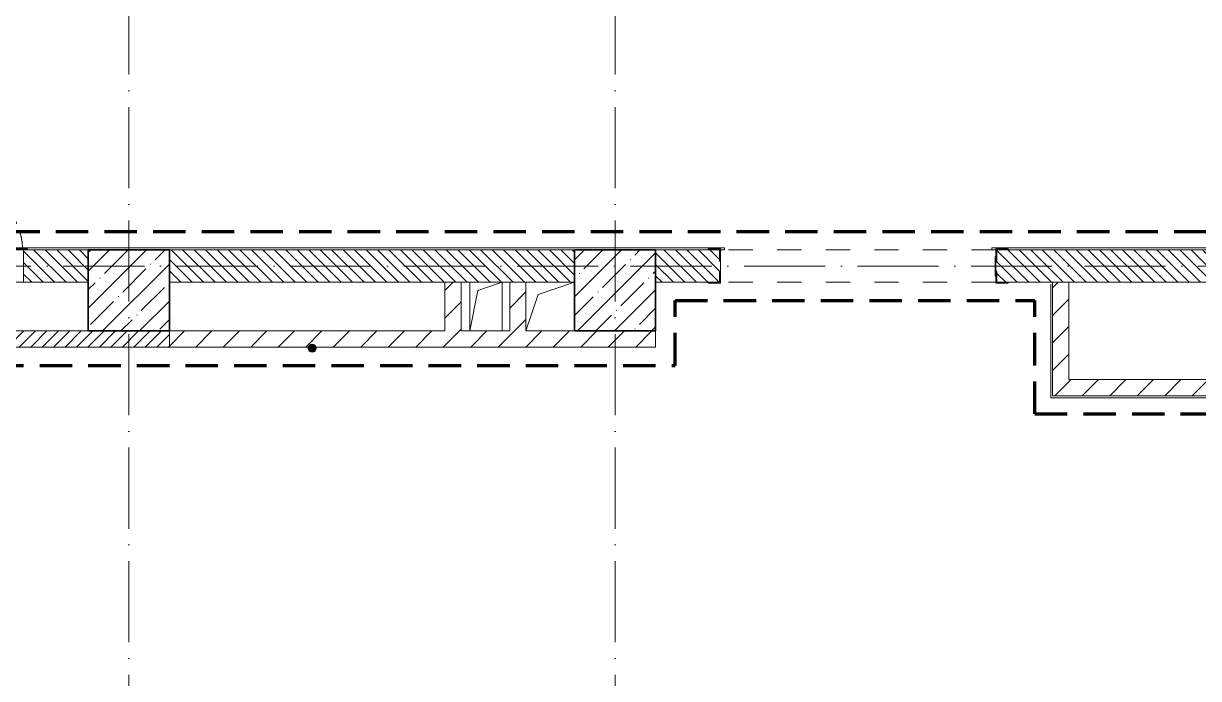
# Model space of a CAD drawing. Header units: millimetres. Extents: x -12989 to 629078, y -109036 to 555275.
# Drawn here: x 51230 to 58480, y -100958 to -96919 of the extents above; entities that cross this region are included whole.
import ezdxf

# ---------------------------------------------------------------- set-up
doc = ezdxf.new("R2010")
doc.units = ezdxf.units.MM
for name, pattern in [('200_ШТРИХ_ш1п0_6_', [160, 100, -60]), ('50_200_ШТРИХ_1Т_ш5_п1_п1_', [700, 500, -100, 0, -100]), ('Штрих короткий', [300, 150, -150]), ('Штриховая _2 мм - 1 мм_', [300, 200, -100])]:
    doc.linetypes.add(name, pattern=pattern)
for name, color, linetype, lineweight in [('4 -стяжа', 7, 'Continuous', 30), ('Марки стен', 7, 'Continuous', 9), ('Несущие колонны', 7, 'Continuous', 9), ('Несущие колонны-1', 7, 'Continuous', 35), ('Обобщенные модели', 7, 'Continuous', 9), ('Окна', 7, 'Continuous', 9), ('Оси-2', 7, '50_200_ШТРИХ_1Т_ш5_п1_п1_', 9), ('Открывание в плане-2', 7, '200_ШТРИХ_ш1п0_6_', 9), ('Перемычка-1', 7, 'Штрих короткий', 9), ('Стены-1', 7, 'Continuous', 13), ('Штриховка разреза-1', 7, 'Continuous', 9)]:
    doc.layers.add(name, color=color, linetype=linetype, lineweight=lineweight)
doc.layers.add('СТ-1_1', color=7, linetype='Штриховая _2 мм - 1 мм_', lineweight=90, true_color=0x888888)
doc.layers.get('4 -стяжа').off()
pattern_1 = [(45, (0, 0), (-84.85281, 84.85281), [])]
pattern_2 = [(135, (0, 0), (-35.35534, -35.35534), [])]

# ---------------------------------------------------------------- blocks, each defined once
blk = doc.blocks.new('ось2эт')
at = {"layer": 'Оси-2'}
for p, q in [((51879.9, -108435.9), (51879.9, -93480.6)), ((54879.9, -108435.9), (54879.9, -93480.6)), ((81379.9, -98415.3), (-12388.8, -98415.3))]:
    blk.add_line(p, q, dxfattribs=at)
blk = doc.blocks.new('BSC_Колонна _Прямоугольная - 500х500-V53-АИ2_02_План отделки стен 2-го этажа _Часть 2_')
at = {"layer": 'Несущие колонны'}
h = blk.add_hatch(dxfattribs=at)
h.set_pattern_fill('FP_61', color=256, style=0, pattern_type=2)
h.set_pattern_definition([(45, (-61950, -7650), (-114.04925, 114.04925), []), (45, (-61835.95, -7650), (-114.04925, 114.04925), [201.613, -40.323, 3.353, -36.97])])
h.paths.add_polyline_path([(-250, -250), (250, -250), (250, 250), (-250, 250)], flags=0)
at = {"layer": 'Несущие колонны-1'}
for p, q in [((250, 250), (-250, 250)), ((-250, 250), (-250, -250)), ((250, -250), (250, 250)), ((-250, -250), (250, -250))]:
    blk.add_line(p, q, dxfattribs=at)
blk = doc.blocks.new('BSC_Колонна _Прямоугольная - 500х500-V103-АИ2_02_План отделки стен 2-го этажа _Часть 2_')
at = {"layer": 'Несущие колонны'}
h = blk.add_hatch(dxfattribs=at)
h.set_pattern_fill('FP_102', color=256, style=0, pattern_type=2)
h.set_pattern_definition([(45, (-64950, -7650), (-114.04925, 114.04925), []), (45, (-64835.95, -7650), (-114.04925, 114.04925), [201.613, -40.323, 3.353, -36.97])])
h.paths.add_polyline_path([(-250, -250), (250, -250), (250, 250), (-250, 250)], flags=0)
at = {"layer": 'Несущие колонны-1'}
for p, q in [((250, 250), (-250, 250)), ((-250, 250), (-250, -250)), ((250, -250), (250, 250)), ((-250, -250), (250, -250))]:
    blk.add_line(p, q, dxfattribs=at)
blk = doc.blocks.new('Проем_Дверь_Прямоугольный - 1700х2400h_дверные проемы-28445702-АИ2_02_План отделки стен 2-го этажа _Часть 2_')
at = {"layer": 'Перемычка-1'}
for p, q in [((850, 100), (-850, 100)), ((850, -100), (-850, -100))]:
    blk.add_line(p, q, dxfattribs=at)
blk = doc.blocks.new('Фахверк_СКБ_Уголок - 200_3960-28268576-АИ2_02_План отделки стен 2-го этажа _Часть 2_')
at = {"layer": 'Обобщенные модели'}
for p, q in [((200, 156), (125, 156)), ((125, 156), (125, 81)), ((131, 81), (131, 150)), ((131, 150), (200, 150)), ((200, 150), (200, 156)), ((125, 81), (131, 81)), ((131, 19), (125, 19)), ((125, 19), (125, -56)), ((131, -50), (131, 19)), ((125, -56), (200, -56)), ((200, -50), (131, -50)), ((200, -56), (200, -50))]:
    blk.add_line(p, q, dxfattribs=at)
blk = doc.blocks.new('154_Стойка_СКБ_Уголок - СМ-2480_200-28346303-АИ2_02_План отделки стен 2-го этажа _Часть 2_')
at = {"layer": 'Обобщенные модели'}
for p, q in [((125, 156), (125, 81)), ((200, 156), (125, 156)), ((131, 81), (131, 150)), ((131, 150), (200, 150)), ((200, 150), (200, 156)), ((125, 81), (131, 81)), ((131, 19), (125, 19)), ((125, 19), (125, -56)), ((131, -50), (131, 19)), ((125, -56), (200, -56)), ((200, -50), (131, -50)), ((200, -56), (200, -50))]:
    blk.add_line(p, q, dxfattribs=at)
blk = doc.blocks.new('Стойка_Влож_Полоса боковая - Полоса-28213942-АИ2_02_План отделки стен 2-го этажа _Часть 2_')
at = {"layer": 'Обобщенные модели'}
for p, q in [((-5, 60), (0, 60)), ((-5, -60), (-5, 60)), ((0, 31), (0, -31)), ((0, -60), (-5, -60))]:
    blk.add_line(p, q, dxfattribs=at)
blk = doc.blocks.new('AR_Отверстие Ниша - Лючок-32403954-АИ2_02_План отделки стен 2-го этажа _Часть 2_')
at = {"layer": 'Окна'}
for p, q in [((200, 100), (-200, 100)), ((-200, 100), (-200, -100)), ((200, -100), (200, 100)), ((-200, -100), (200, -100))]:
    blk.add_line(p, q, dxfattribs=at)
blk = doc.blocks.new('Л_Общий_Лючок - Лючок-V186-АИ2_02_План отделки стен 2-го этажа _Часть 2_')
at = {"layer": 'Окна'}
for p, q in [((424, 6), (-24, 6)), ((-24, 6), (-24, 0)), ((-24, 0), (0, 0)), ((400, 0), (424, 0)), ((424, 6), (424, 0))]:
    blk.add_line(p, q, dxfattribs=at)
at = {"layer": 'Открывание в плане-2'}
blk.add_line((16.4, 6), (342, 194), dxfattribs=at)
blk.add_arc((6, 0), 388, 0.89053, 30, dxfattribs=at)
blk = doc.blocks.new('AR_Отверстие прямоугольное _в плите_ - AR_Отверстие прямоугольное _в плите_-V225-АИ2_02_План отделки стен 2-го этажа _Часть 2_')
at = {"layer": 'Обобщенные модели'}
for p, q in [((-100, 150), (-100, -150)), ((-50, 100), (100, 150)), ((100, -150), (100, 150)), ((-100, -150), (-50, 100))]:
    blk.add_line(p, q, dxfattribs=at)
blk = doc.blocks.new('AR_Отверстие прямоугольное _в плите_ - AR_Отверстие прямоугольное _в плите_-30459338-АИ2_02_План отделки стен 2-го этажа _Часть 2_')
at = {"layer": 'Обобщенные модели'}
for p, q in [((-75, 75), (150, 150)), ((-150, -150), (-75, 75))]:
    blk.add_line(p, q, dxfattribs=at)
blk = doc.blocks.new('0125-Р-ОО-Ш2-АР-о_23_10_2024_rvt-1-АИ2_02_План отделки стен 2-го этажа _Часть 2_')
at = {"layer": 'Штриховка разреза-1'}
h = blk.add_hatch(dxfattribs=at)
h.set_pattern_fill('FP_2', color=256, style=0, pattern_type=2)
h.set_pattern_definition(pattern_2)
h.paths.add_polyline_path([(61700, 7700), (61700, 7900), (61300, 7899), (61300, 7700)], flags=0)
h.paths.add_polyline_path([(60900, 7700), (60900, 7900), (60006, 7900), (60006, 7831), (60000, 7830.8), (60000, 7769), (60006, 7769), (60006, 7700), (60075, 7700)], flags=0)
h.paths.add_polyline_path([(59330.6, 7700), (60000, 7700), (60000, 7740), (59995, 7740), (59995, 7860), (60000, 7860), (60000, 7900), (59970, 7900), (59970, 7830), (59130, 7830), (59130, 7900), (59100, 7900), (59100, 7860), (59105, 7860), (59105, 7740), (59100, 7740), (59100, 7700), (59105, 7700)], flags=0)
h.paths.add_polyline_path([(58375, 7700), (59094, 7700), (59094, 7769), (59100, 7769), (59100, 7831), (59094, 7831), (59094, 7900), (58306, 7900), (58306, 7831), (58300, 7831), (58300, 7769), (58306, 7769), (58306, 7700)], flags=0)
h.paths.add_polyline_path([(56200, 7700), (56594, 7700), (56594, 7769), (56600, 7769), (56600, 7831), (56594, 7831), (56594, 7900), (56200, 7900)], flags=0)
h = blk.add_hatch(dxfattribs=at)
h.set_pattern_fill('FP_2', color=256, style=0, pattern_type=2)
h.set_pattern_definition(pattern_2)
h.paths.add_polyline_path([(64700, 7700), (64700, 7900), (62200, 7900), (62200, 7700)], flags=0)
h = blk.add_hatch(dxfattribs=at)
h.set_pattern_fill('FP_2', color=256, style=0, pattern_type=2)
h.set_pattern_definition(pattern_2)
h.paths.add_polyline_path([(70700, 7700), (70700, 7900), (67306, 7899.6), (67306, 7831), (67300, 7831), (67300, 7769), (67306, 7769), (67306, 7700), (68650.5, 7700)], flags=0)
h.paths.add_polyline_path([(65594, 7700), (65594, 7769), (65600, 7769), (65600, 7831), (65594, 7831), (65594, 7900), (65200, 7900), (65200, 7700), (65525, 7700)], flags=0)
h = blk.add_hatch(dxfattribs=at)
h.set_pattern_fill('FP_3', color=256, style=0, pattern_type=2)
h.set_pattern_definition(pattern_1)
h.paths.add_polyline_path([(64000, 7400), (64000, 7700), (63900, 7700), (63900, 7400)], flags=0)
h = blk.add_hatch(dxfattribs=at)
h.set_pattern_fill('FP_3', color=256, style=0, pattern_type=2)
h.set_pattern_definition(pattern_1)
h.paths.add_polyline_path([(64400, 7400), (64400, 7700), (64300, 7700), (64300, 7400)], flags=0)
h = blk.add_hatch(dxfattribs=at)
h.set_pattern_fill('FP_3', color=256, style=0, pattern_type=2)
h.set_pattern_definition(pattern_1)
h.paths.add_polyline_path([(67750, 7000), (67750, 7700), (67650, 7700), (67650, 7000)], flags=0)
h = blk.add_hatch(dxfattribs=at)
h.set_pattern_fill('FP_92', color=256, style=0, pattern_type=2)
h.set_pattern_definition([(45, (0, 0), (-35.35534, 35.35534), [])])
h.paths.add_polyline_path([(60100, 7300), (62200, 7300), (62200, 7400), (60100, 7400)], flags=0)
h = blk.add_hatch(dxfattribs=at)
h.set_pattern_fill('FP_3', color=256, style=0, pattern_type=2)
h.set_pattern_definition(pattern_1)
h.paths.add_polyline_path([(65200, 7300), (65200, 7400), (62200, 7400), (62200, 7300), (64922.5, 7300)], flags=0)
h = blk.add_hatch(dxfattribs=at)
h.set_pattern_fill('FP_3', color=256, style=0, pattern_type=2)
h.set_pattern_definition(pattern_1)
h.paths.add_polyline_path([(71200, 7000), (71200, 7100), (69450, 7100), (69450, 7000)], flags=0)
h.paths.add_polyline_path([(68650.5, 7000), (69400, 7000), (69400, 7003), (69447, 7003), (69447, 7097), (69400, 7097), (69400, 7100), (67750, 7100), (67750, 7000)], flags=0)
at = {"layer": 'Стены-1'}
for p, q in [((61700, 7900), (61324, 7900)), ((64700, 7900), (62200, 7900)), ((65525, 7900), (65200, 7900)), ((65600, 7769), (65600, 7831)), ((70700, 7900), (67375, 7900)), ((61300, 7700), (61700, 7700)), ((62200, 7700), (64700, 7700)), ((63900, 7700), (63900, 7400)), ((64000, 7700), (63900, 7700)), ((64000, 7400), (64000, 7700)), ((64300, 7700), (64300, 7400)), ((64400, 7700), (64300, 7700)), ((64400, 7400), (64400, 7700)), ((65200, 7700), (65525, 7700)), ((67375, 7700), (70700, 7700)), ((67750, 7700), (67650, 7700)), ((67650, 7700), (67650, 7000)), ((67750, 7100), (67750, 7700)), ((61700, 7400), (60100, 7400)), ((62200, 7300), (62200, 7400)), ((63900, 7400), (62200, 7400)), ((62200, 7400), (62200, 7300)), ((64300, 7400), (64000, 7400)), ((64700, 7400), (64400, 7400)), ((65200, 7300), (65200, 7400)), ((60100, 7300), (62200, 7300)), ((62200, 7300), (65200, 7300)), ((69400, 7100), (67750, 7100)), ((67650, 7000), (67750, 7000)), ((67750, 7000), (69400, 7000))]:
    blk.add_line(p, q, dxfattribs=at)
for name, p in [('Л_Общий_Лючок - Лючок-V186-АИ2_02_План отделки стен 2-го этажа _Часть 2_', (60900, 7900)), ('154_Стойка_СКБ_Уголок - СМ-2480_200-28346303-АИ2_02_План отделки стен 2-го этажа _Часть 2_', (67175, 7750)), ('BSC_Колонна _Прямоугольная - 500х500-V53-АИ2_02_План отделки стен 2-го этажа _Часть 2_', (61950, 7650)), ('BSC_Колонна _Прямоугольная - 500х500-V103-АИ2_02_План отделки стен 2-го этажа _Часть 2_', (64950, 7650)), ('Проем_Дверь_Прямоугольный - 1700х2400h_дверные проемы-28445702-АИ2_02_План отделки стен 2-го этажа _Часть 2_', (66450, 7800)), ('Стойка_Влож_Полоса боковая - Полоса-28213942-АИ2_02_План отделки стен 2-го этажа _Часть 2_', (67300, 7800)), ('AR_Отверстие прямоугольное _в плите_ - AR_Отверстие прямоугольное _в плите_-V225-АИ2_02_План отделки стен 2-го этажа _Часть 2_', (64154.4, 7550)), ('AR_Отверстие прямоугольное _в плите_ - AR_Отверстие прямоугольное _в плите_-30459338-АИ2_02_План отделки стен 2-го этажа _Часть 2_', (64550, 7550))]:
    blk.add_blockref(name, p)
at = {"rotation": 180}
for name, p in [('Фахверк_СКБ_Уголок - 200_3960-28268576-АИ2_02_План отделки стен 2-го этажа _Часть 2_', (65725, 7850)), ('AR_Отверстие Ниша - Лючок-32403954-АИ2_02_План отделки стен 2-го этажа _Часть 2_', (61100, 7800))]:
    blk.add_blockref(name, p, dxfattribs=at)
blk = doc.blocks.new('2ч2эт')
at = {"layer": 'Марки стен'}
h = blk.add_hatch(color=256, dxfattribs=at)
edge = h.paths.add_edge_path(flags=0)
edge.add_arc((53011.1, -98921.3), 25, 0, 360)
blk.add_circle((53011.1, -98921.3), 25, dxfattribs=at)
at = {"layer": 'СТ-1_1'}
for p, q in [((73829.9, -98203.3), (31069.9, -98203.3)), ((55249.9, -98627.3), (57469.9, -98627.3)), ((55249.9, -99027.3), (55249.9, -98627.3)), ((57469.9, -99327.3), (57469.9, -98627.3)), ((49829.9, -99027.3), (55249.9, -99027.3)), ((57469.9, -99327.3), (61229.9, -99327.3))]:
    blk.add_line(p, q, dxfattribs=at)
at = {"layer": 'Стены-1'}
for p, q in [((55554.9, -98303.3), (48204.9, -98303.3)), ((55554.9, -98315.3), (55554.9, -98303.3)), ((65104.9, -98303.3), (57204.9, -98303.3)), ((57204.9, -98303.3), (57204.9, -98315.3)), ((51253.9, -98315.3), (51629.9, -98315.3)), ((52129.9, -98315.3), (54629.9, -98315.3)), ((55129.9, -98315.3), (55454.9, -98315.3)), ((55529.9, -98315.3), (55554.9, -98315.3)), ((57204.9, -98315.3), (57229.9, -98315.3)), ((57304.9, -98315.3), (60629.9, -98315.3)), ((57579.9, -98515.3), (57567.9, -98515.3)), ((57567.9, -98527.3), (57567.9, -99227.3)), ((57579.9, -99215.3), (57579.9, -98515.3)), ((57567.9, -99227.3), (61141.9, -99227.3)), ((59329.9, -99215.3), (57579.9, -99215.3))]:
    blk.add_line(p, q, dxfattribs=at)
blk.add_blockref('0125-Р-ОО-Ш2-АР-о_23_10_2024_rvt-1-АИ2_02_План отделки стен 2-го этажа _Часть 2_', (-10070.1, -106215.3))

msp = doc.modelspace()

# ---------------------------------------------------------------- block references
at = {"layer": '4 -стяжа'}
for name in ['ось2эт', '2ч2эт']:
    msp.add_blockref(name, (0, 0), dxfattribs=at)

doc.saveas('drawing.dxf')
